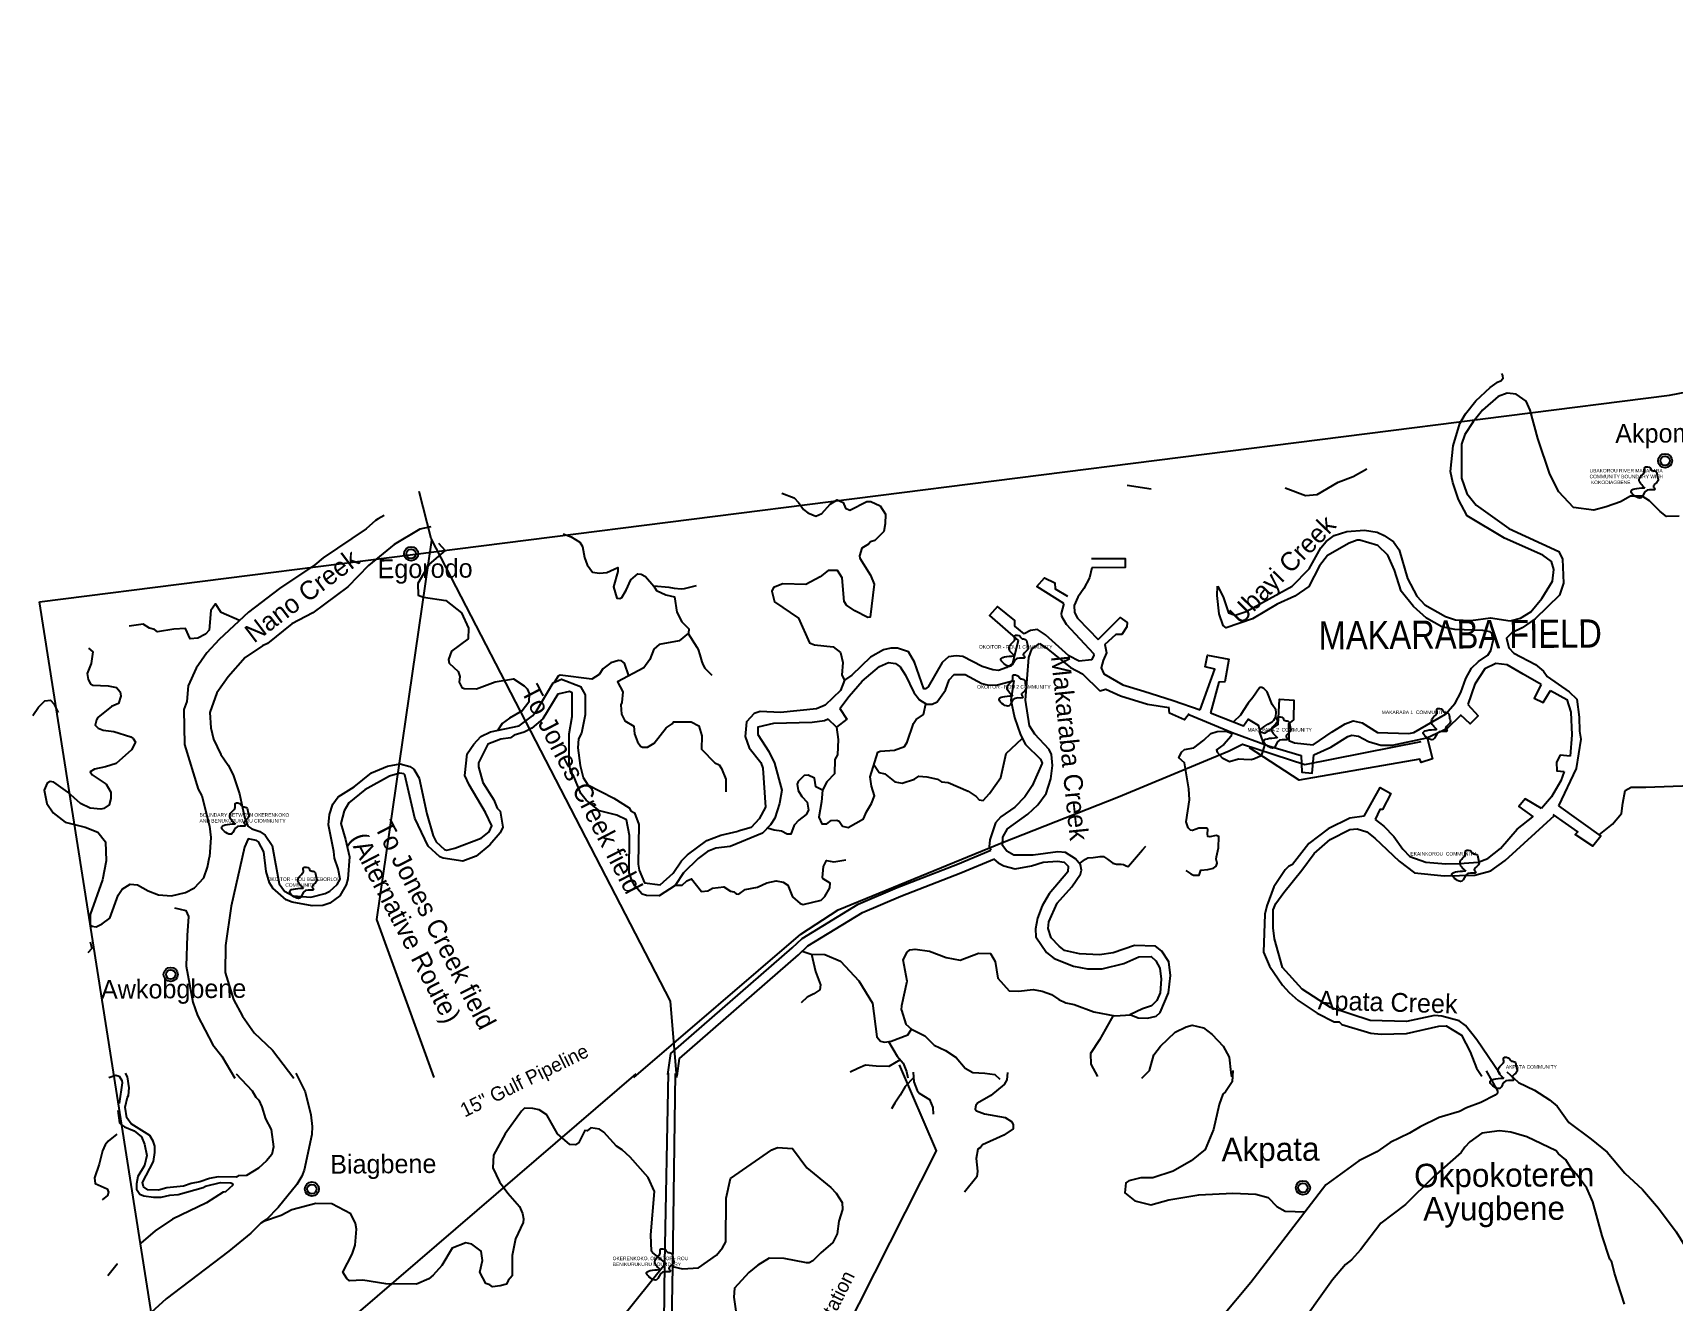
# Model space of a CAD drawing. Header units: metres. Extents: x 321186 to 621985, y 106829 to 204599.
# Drawn here: x 321186 to 338621, y 191119 to 204599 of the extents above; entities that cross this region are included whole.
import ezdxf
from ezdxf.enums import TextEntityAlignment as Align

# ---------------------------------------------------------------- set-up
doc = ezdxf.new("R2010")
doc.units = ezdxf.units.M
doc.header["$MEASUREMENT"] = 0
doc.layers.get('0').update_dxf_attribs({"linetype": 'CONTINUOUS'})
for name, color, linetype in [('11', 7, 'CONTINUOUS'), ('17', 7, 'CONTINUOUS'), ('18', 7, 'CONTINUOUS'), ('62', 7, 'CONTINUOUS'), ('8', 7, 'CONTINUOUS'), ('RIG-LOC', 7, 'CONTINUOUS')]:
    doc.layers.add(name, color=color, linetype=linetype)
doc.styles.get("Standard").update_dxf_attribs({"font": 'txt', "height": 0.2})

# ---------------------------------------------------------------- blocks, each defined once
blk = doc.blocks.new('TOWNMR')
at = {"layer": '11', "color": 7, "linetype": 'Continuous'}
for radius in [75, 50]:
    blk.add_circle((1, 1), radius, dxfattribs=at)
blk = doc.blocks.new('TOWN')
at = {"layer": '11', "color": 7, "linetype": 'Continuous'}
for radius in [75, 50]:
    blk.add_circle((0, 0), radius, dxfattribs=at)

msp = doc.modelspace()

# ---------------------------------------------------------------- linework, layer by layer
for points in [[(338313, 199764), (338249, 199856), (338277, 199903), (338309, 199943), (338309, 199983), (338368, 199975), (338380, 199955), (338424, 199943), (338444, 199883), (338452, 199856), (338424, 199812), (338400, 199780), (338416, 199753), (338333, 199741), (338268, 199659), (338163, 199724), (338305, 199768)], [(331620, 197978), (331556, 198069), (331584, 198117), (331616, 198157), (331616, 198196), (331675, 198188), (331687, 198169), (331731, 198157), (331751, 198097), (331759, 198069), (331731, 198026), (331707, 197994), (331723, 197966), (331640, 197954), (331575, 197873), (331470, 197938), (331612, 197982)], [(331600, 197555), (331537, 197646), (331565, 197694), (331597, 197733), (331597, 197773), (331656, 197765), (331668, 197745), (331712, 197733), (331732, 197674), (331740, 197646), (331712, 197602), (331688, 197571), (331704, 197543), (331620, 197531), (331556, 197450), (331451, 197514), (331593, 197559)], [(336105, 197198), (336042, 197289), (336069, 197337), (336101, 197377), (336101, 197416), (336161, 197408), (336173, 197389), (336217, 197377), (336236, 197317), (336244, 197289), (336217, 197246), (336193, 197214), (336209, 197186), (336125, 197174), (336061, 197093), (335956, 197158), (336097, 197202)], [(334410, 197110), (334347, 197201), (334374, 197248), (334406, 197288), (334406, 197328), (334466, 197320), (334478, 197300), (334521, 197288), (334541, 197229), (334549, 197201), (334521, 197157), (334498, 197125), (334514, 197098), (334430, 197086), (334366, 197005), (334261, 197069), (334402, 197114)], [(323341, 196195), (323278, 196286), (323306, 196333), (323337, 196373), (323337, 196413), (323397, 196405), (323409, 196385), (323453, 196373), (323473, 196314), (323481, 196286), (323453, 196242), (323429, 196211), (323445, 196183), (323361, 196171), (323297, 196090), (323192, 196154), (323333, 196199)], [(336410, 195695), (336346, 195786), (336374, 195834), (336406, 195874), (336406, 195913), (336465, 195905), (336477, 195886), (336521, 195874), (336541, 195814), (336549, 195786), (336521, 195743), (336497, 195711), (336513, 195683), (336430, 195671), (336365, 195590), (336260, 195655), (336402, 195699)], [(324064, 195513), (324001, 195604), (324029, 195651), (324060, 195691), (324060, 195731), (324120, 195723), (324132, 195703), (324176, 195691), (324196, 195632), (324204, 195604), (324176, 195560), (324152, 195529), (324168, 195501), (324084, 195489), (324020, 195408), (323915, 195472), (324056, 195517)], [(336814, 193494), (336751, 193585), (336779, 193632), (336810, 193672), (336810, 193712), (336870, 193704), (336882, 193684), (336926, 193672), (336946, 193613), (336954, 193585), (336926, 193541), (336902, 193510), (336918, 193482), (336834, 193470), (336770, 193389), (336665, 193453), (336806, 193498)], [(327855, 191461), (327792, 191552), (327820, 191600), (327851, 191640), (327851, 191679), (327911, 191671), (327923, 191652), (327967, 191640), (327987, 191580), (327994, 191552), (327967, 191509), (327943, 191477), (327959, 191449), (327875, 191437), (327811, 191356), (327706, 191421), (327847, 191465)]]:
    msp.add_spline(points, degree=3)
at = {"layer": '17', "color": 151, "linetype": 'Continuous'}
for points in [[(323980, 193552), (324078, 193351), (324140, 193108), (324152, 192984), (324150, 192898), (324067, 192521), (324043, 192457), (323992, 192368), (323792, 192125), (323670, 191995), (323608, 191957), (323503, 191850), (323269, 191659), (322602, 191153), (322405, 190974)], [(323980, 193552), (324078, 193351), (324140, 193108), (324152, 192984), (324150, 192898), (324067, 192521), (324043, 192457), (323992, 192368), (323792, 192125), (323670, 191995), (323608, 191957), (323503, 191850), (323269, 191659), (322602, 191153), (322405, 190974)], [(323347, 193545), (323516, 193362), (323556, 193294), (323587, 193264), (323620, 193193), (323659, 193065), (323718, 192951), (323744, 192770), (323724, 192686), (323670, 192618), (323585, 192540), (323455, 192463), (323369, 192459), (323352, 192451)], [(323347, 193545), (323516, 193362), (323556, 193294), (323587, 193264), (323620, 193193), (323659, 193065), (323718, 192951), (323744, 192770), (323724, 192686), (323670, 192618), (323585, 192540), (323455, 192463), (323369, 192459), (323352, 192451)], [(336960, 193458), (336968, 193450), (337138, 193371), (337297, 193267), (337379, 193199), (337503, 193027), (337740, 192851), (337910, 192710), (338097, 192489), (338283, 192316), (338456, 192118), (338642, 191867), (338781, 191643), (338828, 191541), (339072, 190891), (339195, 190628), (339279, 190402)], [(336960, 193458), (336968, 193450), (337138, 193371), (337297, 193267), (337379, 193199), (337503, 193027), (337740, 192851), (337910, 192710), (338097, 192489), (338283, 192316), (338456, 192118), (338642, 191867), (338781, 191643), (338828, 191541), (339072, 190891), (339195, 190628), (339279, 190402)], [(336743, 193339), (336719, 193316), (336568, 193239), (336415, 193182), (336341, 193143), (336123, 193080), (335922, 192981), (335811, 192913), (335605, 192813), (335464, 192715), (335270, 192619), (334921, 192365), (334125, 191326), (333815, 190961)], [(336743, 193339), (336719, 193316), (336568, 193239), (336415, 193182), (336341, 193143), (336123, 193080), (335922, 192981), (335811, 192913), (335605, 192813), (335464, 192715), (335270, 192619), (334921, 192365), (334125, 191326), (333815, 190961)], [(338094, 191097), (337987, 191426), (337959, 191545), (337938, 191577), (337857, 191822), (337758, 192185), (337693, 192330), (337584, 192479), (337522, 192547), (337469, 192631), (337392, 192693), (337368, 192727), (337054, 192875), (336887, 192924), (336765, 192940), (336576, 192915), (336451, 192821), (336397, 192766), (336358, 192709), (336066, 192449), (335766, 192156), (335505, 191958), (335288, 191674), (335193, 191570), (335131, 191517), (334993, 191355), (334216, 190268)], [(338094, 191097), (337987, 191426), (337959, 191545), (337938, 191577), (337857, 191822), (337758, 192185), (337693, 192330), (337584, 192479), (337522, 192547), (337469, 192631), (337392, 192693), (337368, 192727), (337054, 192875), (336887, 192924), (336765, 192940), (336576, 192915), (336451, 192821), (336397, 192766), (336358, 192709), (336066, 192449), (335766, 192156), (335505, 191958), (335288, 191674), (335193, 191570), (335131, 191517), (334993, 191355), (334216, 190268)], [(323307, 192373), (323311, 192361), (323232, 192291), (323208, 192286), (323031, 192174), (322671, 191999), (322487, 191875), (322335, 191744)], [(323307, 192373), (323311, 192361), (323232, 192291), (323208, 192286), (323031, 192174), (322671, 191999), (322487, 191875), (322335, 191744)], [(322082, 191524), (322082, 191524), (321984, 191397)], [(322082, 191524), (321984, 191397)]]:
    msp.add_lwpolyline(points, dxfattribs=at)
at = {"layer": '18', "color": 143, "linetype": 'Continuous'}
for p, q in [((333066, 199752), (332812, 199793)), ((336843, 193565), (336960, 193458)), ((336843, 193565), (336960, 193458))]:
    msp.add_line(p, q, dxfattribs=at)
for points in [[(333772, 198724), (333835, 198599), (333887, 198440), (333959, 198414), (334073, 198453), (334564, 198722), (334744, 198907), (334866, 199129), (334924, 199197), (335009, 199261), (335142, 199302), (335333, 199318), (335465, 199297), (335539, 199262), (335640, 199195), (335699, 199109), (335789, 198803), (335886, 198618), (335973, 198524), (336191, 198402), (336298, 198366), (336462, 198357), (336669, 198385), (336878, 198353), (336987, 198383), (337099, 198451), (337216, 198593), (337328, 198776), (337341, 198899), (337317, 198984), (337226, 199051), (336820, 199232), (336423, 199470), (336329, 199643), (336268, 199822), (336246, 199940), (336275, 200214), (336344, 200451), (336404, 200551), (336515, 200690), (336666, 200833), (336742, 200884)], [(336788, 200981), (336798, 200959), (336800, 200926), (336780, 200901), (336742, 200884)], [(338674, 199465), (338541, 199462), (338472, 199514), (338360, 199627), (338282, 199679), (338158, 199677), (338051, 199617), (337899, 199566), (337768, 199531), (337553, 199559), (337395, 199723), (337299, 199911), (337171, 200292), (337090, 200592), (337047, 200687), (336941, 200763), (336846, 200771), (336752, 200738), (336584, 200593), (336487, 200469), (336398, 200333), (336360, 200230), (336361, 199871), (336419, 199708), (336516, 199584), (336864, 199336), (337397, 199092), (337433, 199009), (337445, 198755), (337401, 198628), (337146, 198374), (337005, 198279), (336895, 198228), (336839, 198169), (336866, 198067), (336919, 198010), (337148, 197892), (337233, 197821), (337273, 197762), (337505, 197600), (337588, 197523), (337612, 197331), (337615, 197181), (337630, 197099), (337581, 196786), (337393, 196391)], [(334490, 199768), (334706, 199687), (334830, 199697), (335052, 199826), (335210, 199888), (335356, 199970)], [(329141, 199710), (329273, 199659), (329321, 199611), (329371, 199538), (329417, 199500), (329504, 199465), (329568, 199495), (329655, 199592), (329729, 199641), (329795, 199610), (329820, 199550), (329866, 199530), (330045, 199621), (330087, 199620), (330186, 199575), (330244, 199486), (330240, 199385), (330224, 199302), (330130, 199207), (330085, 199195), (330063, 199169), (329991, 199127), (329968, 199044), (329972, 199020), (330084, 198838), (330122, 198745), (330081, 198392), (330056, 198389), (329916, 198460), (329830, 198519), (329806, 198560), (329783, 198812), (329734, 198888), (329633, 198888), (329549, 198820), (329398, 198739), (329153, 198748), (329053, 198709), (329035, 198670), (329066, 198556), (329320, 198382), (329437, 198119), (329489, 198098), (329687, 198077), (329766, 198017), (329789, 197913), (329778, 197776), (329807, 197724)], [(324919, 199472), (324856, 199436)], [(324856, 199436), (324827, 199419), (324726, 199333), (324270, 199025), (324181, 198949), (323805, 198699), (323476, 198448), (323164, 198155), (323033, 198013), (322920, 197853), (322837, 197665), (322821, 197499), (322789, 197413), (322798, 197042), (322943, 196568), (322981, 196495), (323062, 196174), (323076, 196054), (323064, 195847)], [(325414, 199354), (325298, 199328), (325026, 199165), (324753, 198943), (324531, 198714), (324160, 198441), (323936, 198323), (323679, 198115), (323626, 198090), (323442, 197965), (323261, 197758), (323142, 197589), (323068, 197381), (323076, 197219), (323107, 197098), (323184, 196935), (323262, 196820), (323313, 196718), (323381, 196516), (323434, 196270), (323469, 196173), (323514, 196144), (323596, 196117), (323653, 196077), (323727, 195970), (323804, 195561), (323859, 195482), (323953, 195433), (324141, 195421), (324291, 195457), (324341, 195484), (324420, 195554), (324451, 195610), (324429, 195720), (324389, 195833), (324385, 195904), (324327, 196187), (324336, 196296), (324373, 196409), (324430, 196485), (324600, 196590), (324785, 196739), (324952, 196812), (325088, 196834), (325191, 196807), (325233, 196780), (325289, 196685), (325371, 196304), (325437, 196071), (325469, 196009), (325560, 195925), (325584, 195920), (325669, 195939), (325948, 196045), (326032, 196114), (326063, 196177), (325994, 196318), (325820, 196611), (325775, 196713), (325800, 196941), (325870, 197046), (325945, 197125), (326047, 197175), (326351, 197240), (326495, 197346), (326533, 197390), (326714, 197696), (326803, 197734), (327004, 197657), (327053, 197568), (327054, 197355), (327016, 197163), (326984, 197101), (326974, 197004), (327000, 196817), (327031, 196689), (327082, 196611), (327357, 196471), (327522, 196369), (327540, 196337), (327576, 196314), (327622, 196190), (327615, 195769), (327627, 195708), (327683, 195571), (327851, 195550), (327988, 195676), (328075, 195804), (328139, 195869), (328345, 196020), (328493, 196078), (328680, 196119)], [(326821, 199280), (326906, 199248), (326995, 199191), (327026, 199143), (327046, 199027), (327076, 198948), (327130, 198870), (327207, 198859), (327283, 198868), (327400, 198921), (327402, 198879), (327355, 198714), (327388, 198595), (327420, 198590), (327442, 198603), (327490, 198681), (327537, 198790), (327611, 198852), (327649, 198850), (327693, 198824), (327784, 198723), (327810, 198678), (327909, 198631), (328003, 198608), (328028, 198446), (328081, 198342), (328154, 198270), (328152, 198224), (328051, 198143), (327840, 198104), (327784, 198054), (327741, 197945), (327677, 197855), (327395, 197707), (327452, 197599), (327444, 197488), (327433, 197464), (327440, 197362), (327475, 197292), (327570, 197235), (327578, 197154), (327610, 197071), (327641, 197025), (327663, 197014), (327716, 197013), (327787, 197054), (327915, 197218), (327979, 197261), (327992, 197280), (328178, 197283), (328259, 197239), (328291, 197132), (328288, 196990), (328432, 196845), (328477, 196824), (328502, 196787), (328546, 196673), (328549, 196538)], [(325495, 199179), (325565, 199102), (325398, 198955), (325275, 198750), (325278, 198628), (325335, 198604), (325574, 198570), (325738, 198439), (325813, 198276), (325810, 198163), (325633, 198031), (325600, 197943), (325607, 197905), (325706, 197816), (325721, 197762), (325716, 197703), (325743, 197646), (325768, 197634), (325900, 197631), (326098, 197706), (326291, 197738), (326406, 197665), (326437, 197633), (326458, 197583), (326455, 197490), (326384, 197399), (326248, 197322), (326173, 197264), (326126, 197192)], [(334529, 197083), (334589, 197058), (334785, 197038), (334987, 197177), (335127, 197259), (335212, 197291), (335306, 197271), (335468, 197167), (335801, 197157), (335857, 197168), (336193, 197362), (336296, 197480), (336356, 197592), (336409, 197743), (336468, 197850), (336542, 197921), (336643, 197991), (336675, 198039), (336699, 198147), (336683, 198223), (336665, 198237), (336588, 198252), (336290, 198263), (336153, 198290), (335990, 198382), (335852, 198505), (335721, 198671), (335649, 198894), (335580, 199053), (335472, 199156), (335281, 199210), (335253, 199210), (335169, 199179), (334939, 199049), (334855, 198937), (334739, 198720), (334590, 198618), (334404, 198530), (334141, 198376), (333863, 198280), (333829, 198304), (333787, 198427), (333768, 198622), (333771, 198724)], [(332432, 199017), (332788, 199017), (332789, 198920), (332434, 198918)], [(332138, 198539), (331851, 198718), (331934, 198812), (332041, 198757), (332047, 198693), (332177, 198615)], [(332434, 198918), (332412, 198811), (332351, 198699), (332287, 198605), (332249, 198517), (332250, 198443), (332283, 198382), (332398, 198264), (332504, 198157)], [(327782, 198725), (327943, 198712), (327999, 198703), (328073, 198694), (328109, 198698), (328235, 198731)], [(323381, 198359), (323187, 198442), (323126, 198536), (323076, 198463), (323058, 198254), (323020, 198211), (322939, 198172), (322859, 198163), (322807, 198273), (322683, 198266), (322511, 198237), (322477, 198264), (322426, 198276), (322358, 198320), (322208, 198299)], [(331718, 198218), (331617, 198296), (331618, 198357), (331434, 198507), (331347, 198411), (331653, 198146)], [(332136, 198540), (332109, 198432), (332113, 198404), (332162, 198319), (332453, 198007), (332458, 197985), (332431, 197941), (332301, 197926), (332191, 197981), (331944, 198206), (331858, 198262), (331785, 198253), (331718, 198218)], [(332504, 198157), (332735, 198388), (332809, 198335), (332808, 198290), (332753, 198210), (332690, 198208), (332570, 198101)], [(321777, 198065), (321823, 198025), (321805, 197903), (321765, 197795), (321775, 197733), (321800, 197687), (321825, 197671), (321988, 197663), (322076, 197645), (322113, 197601), (322121, 197556), (322097, 197476), (322023, 197443), (321878, 197326), (321861, 197302), (321848, 197248), (321881, 197214), (321934, 197192), (322047, 197179), (322227, 197121), (322253, 197104), (322277, 197066), (322233, 196984), (322073, 196840), (321959, 196803), (321842, 196780), (321794, 196749), (321818, 196719), (321965, 196619), (322015, 196536), (322016, 196469), (321996, 196400), (321941, 196361), (321910, 196353), (321797, 196366), (321693, 196413), (321558, 196535), (321410, 196641), (321369, 196647), (321339, 196631), (321306, 196557), (321334, 196415), (321404, 196316), (321530, 196217), (321742, 196164), (321878, 196111), (321958, 196006), (321967, 195804), (321927, 195605), (321795, 195235), (321794, 195126), (321813, 195112), (321858, 195106), (321924, 195137), (322005, 195196), (322092, 195440), (322137, 195503), (322222, 195557), (322298, 195549), (322411, 195486), (322521, 195444), (322659, 195435), (322808, 195469)], [(328149, 198221), (328240, 198075), (328253, 198049), (328272, 197994), (328293, 197918), (328307, 197882), (328326, 197850), (328339, 197836), (328398, 197776)], [(331653, 198146), (331594, 197901), (331534, 197858), (331444, 197828), (331385, 197833), (331270, 197870), (331064, 197976), (330993, 197981), (330913, 197971), (330845, 197913), (330698, 197652), (330670, 197632), (330650, 197632), (330552, 197917), (330489, 198026), (330370, 198064), (330299, 198064), (330221, 198048), (330083, 197969), (329885, 197778), (329807, 197724), (329764, 197616), (329604, 197457), (329512, 197419), (329127, 197381), (328911, 197392), (328848, 197369), (328766, 197283), (328753, 197125), (328794, 197006), (328919, 196849), (328940, 196789), (328969, 196376), (328902, 196250), (328815, 196160), (328680, 196119)], [(330414, 194219), (330417, 194268), (330472, 194526), (330432, 194755), (330475, 194837), (330503, 194862), (330559, 194869), (330712, 194848), (330887, 194779), (331038, 194752), (331233, 194826), (331358, 194821), (331409, 194738), (331435, 194559), (331558, 194426), (331656, 194422), (331812, 194440), (331906, 194421), (332006, 194385), (332083, 194332), (332159, 194299), (332246, 194279), (332457, 194201), (332680, 194161), (332849, 194170), (332929, 194137), (333027, 194133), (333120, 194155), (333162, 194194), (333249, 194404), (333270, 194587), (333253, 194732), (333180, 194846), (333113, 194899), (332888, 194905), (332660, 194830), (332515, 194808), (332305, 194818), (332146, 194855), (332087, 194899), (332003, 194988), (331972, 195088), (331978, 195157), (332068, 195357), (332223, 195528), (332314, 195664), (332325, 195708), (332315, 195763), (332262, 195828), (332154, 195893), (332075, 195902), (331812, 195866), (331607, 195865), (331532, 195908), (331486, 195970), (331490, 196057), (331538, 196146), (331755, 196302), (331861, 196401), (331949, 196519), (331998, 196675), (332019, 196819), (332007, 196936), (331983, 196988), (331828, 197149), (331773, 197241), (331729, 197512), (331765, 197964), (331798, 198055), (331880, 198113)], [(331880, 198113), (331951, 198067), (332208, 197858), (332337, 197791), (332520, 197611), (332584, 197627), (332739, 197557), (333026, 197471), (333254, 197434)], [(332573, 198104), (332592, 198013), (332555, 197934), (332535, 197855), (332561, 197790), (332763, 197676), (332987, 197606), (333299, 197510), (333585, 197410)], [(327516, 197771), (327471, 197906), (327440, 197931), (327406, 197933), (327326, 197909), (327240, 197846), (327203, 197785), (327124, 197736), (326787, 197777), (326765, 197765), (326725, 197701)], [(329759, 197423), (329856, 197555), (329997, 197713), (330179, 197870), (330275, 197913), (330348, 197902), (330401, 197865), (330455, 197777), (330543, 197595), (330604, 197517), (330678, 197471), (330738, 197468), (330793, 197494), (330882, 197618), (330918, 197729), (330972, 197785), (331091, 197783), (331265, 197688), (331339, 197671), (331433, 197673), (331607, 197722)], [(333585, 197410), (333743, 197840), (333638, 197866), (333665, 197990), (333889, 197947), (333848, 197705), (333783, 197703), (333695, 197379)], [(337208, 197678), (337017, 197787), (336848, 197887), (336727, 197900), (336609, 197843), (336504, 197683), (336430, 197467)], [(331607, 197722), (331576, 197513), (331614, 197327), (331678, 197144), (331729, 197041), (331890, 196884), (331908, 196842), (331803, 196603), (331725, 196485), (331616, 196376), (331467, 196273), (331412, 196210), (331350, 196027), (331343, 195956), (331362, 195919)], [(328441, 195941), (328353, 195903), (328254, 195830), (328099, 195677), (328008, 195544), (327841, 195433), (327706, 195437), (327658, 195450), (327580, 195541), (327549, 195597), (327521, 195682), (327523, 196076), (327492, 196241), (327388, 196292), (327206, 196338), (327063, 196450), (327007, 196520), (326926, 196719), (326902, 196738), (326882, 196846), (326885, 197154), (326914, 197337), (326916, 197588), (326886, 197605), (326764, 197577), (326602, 197313), (326487, 197214), (326405, 197172), (326300, 197139), (326260, 197111), (326156, 197098), (326021, 197044), (325919, 196846), (325919, 196805), (325968, 196639), (326082, 196455), (326119, 196365), (326150, 196334), (326177, 196162), (326151, 196103), (326042, 195975), (325894, 195854), (325753, 195803), (325546, 195833), (325509, 195848), (325386, 195962), (325244, 196258), (325139, 196719), (325127, 196731), (325084, 196736), (324976, 196706), (324712, 196561), (324542, 196420), (324494, 196335), (324457, 196202), (324509, 196032), (324550, 195848), (324531, 195614), (324515, 195552), (324446, 195435), (324340, 195356), (324267, 195333), (324152, 195328), (323941, 195367), (323877, 195390), (323734, 195514), (323702, 195571), (323665, 195692), (323640, 195902), (323584, 196008), (323562, 196023), (323475, 196038), (323433, 195950), (323294, 195324), (323232, 194908), (323229, 194621), (323318, 194334), (323415, 194155), (323536, 193978), (323732, 193795), (323957, 193498)], [(334238, 196922), (334270, 197020), (334270, 197036), (334255, 197069), (334217, 197178), (334225, 197200), (334273, 197236), (334305, 197257), (334350, 197282), (334370, 197300), (334389, 197334), (334394, 197386), (334388, 197409), (334352, 197467), (334297, 197602), (334262, 197637), (334241, 197647), (334223, 197648), (334216, 197643), (334147, 197541), (334096, 197480), (334043, 197399), (334015, 197353), (333939, 197283)], [(337208, 197678), (337135, 197534), (337229, 197487), (337307, 197614)], [(337307, 197614), (337479, 197518), (337524, 197386), (337533, 197143), (337516, 196917)], [(321186, 197350), (321247, 197436), (321315, 197504), (321373, 197511), (321410, 197473), (321455, 197380)], [(329722, 197224), (329742, 197093), (329735, 196930), (329704, 196881), (329703, 196731), (329619, 196644), (329573, 196556), (329565, 196432), (329535, 196268), (329568, 196197), (329619, 196198), (329667, 196235), (329725, 196236), (329750, 196226), (329787, 196175), (329846, 196160), (330008, 196253), (330043, 196327), (330093, 196416), (330128, 196496), (330096, 196597), (330081, 196698), (330161, 196958), (330187, 196971), (330339, 196980), (330444, 197020), (330472, 197067), (330541, 197264), (330570, 197307), (330648, 197361), (330673, 197474)], [(329759, 197423), (329832, 197309), (329722, 197224), (329636, 197309)], [(333469, 197365), (333420, 197304), (333259, 197373), (333254, 197440)], [(333467, 197361), (333927, 197170), (334311, 197027), (334659, 196925)], [(333695, 197379), (334046, 197241), (334094, 197309), (334202, 197245), (334224, 197176), (334277, 197162), (334414, 197255), (334428, 197521), (334582, 197513), (334577, 197304), (334525, 197262), (334529, 197083)], [(336430, 197467), (336540, 197345), (336453, 197260), (336351, 197355)], [(329636, 197309), (329595, 197293), (329465, 197275), (329053, 197265), (328887, 197225), (328889, 197148), (329005, 196968), (329066, 196842), (329143, 196556), (329116, 196414), (329069, 196258), (329023, 196189), (328938, 196101), (328593, 195958), (328441, 195941)], [(334795, 196931), (334973, 197011), (335155, 197125), (335197, 197139), (335266, 197128), (335373, 197074), (335504, 197033), (335630, 197035), (335992, 197112), (336212, 197213), (336355, 197351)], [(330121, 196829), (330176, 196744), (330236, 196730), (330341, 196646), (330419, 196632), (330551, 196674), (330598, 196704), (330682, 196699), (330796, 196673), (330837, 196643), (330909, 196636), (331123, 196544), (331207, 196488), (331237, 196454), (331281, 196448), (331348, 196520), (331468, 196689), (331524, 196944), (331695, 197104)], [(333433, 195703), (333486, 195667), (333514, 195655), (333575, 195654), (333592, 195705), (333669, 195715), (333729, 195729), (333755, 195748), (333765, 195780), (333757, 195825), (333758, 195847), (333781, 195944), (333783, 196063), (333755, 196076), (333689, 196060), (333667, 196063), (333664, 196092), (333668, 196140), (333657, 196152), (333571, 196152), (333542, 196142), (333503, 196128), (333484, 196132), (333458, 196155), (333436, 196221), (333472, 196454), (333467, 196569), (333420, 196848), (333359, 196901), (333388, 196961), (333418, 196988), (333517, 197005), (333626, 197087), (333700, 197158), (333766, 197178), (333863, 197182), (333908, 197165), (333917, 197155), (333914, 197129), (333839, 197041), (333760, 196985), (333767, 196958), (333821, 196899), (333897, 196861), (333993, 196888), (334051, 196886), (334128, 196882), (334163, 196891), (334234, 196924)], [(335996, 197112), (336054, 196890), (335935, 196849), (335934, 196853)], [(335935, 196849), (335919, 196887), (334636, 196664), (334111, 197004)], [(334659, 196925), (334664, 196746), (334774, 196738), (334795, 196931)], [(337516, 196917), (337411, 196927), (337372, 196852), (337376, 196760), (337454, 196756)], [(337823, 196083), (337964, 196194), (338063, 196309), (338075, 196419), (338100, 196552), (338165, 196588), (338321, 196589), (339389, 196628), (339433, 196491), (339464, 196448), (339511, 196472), (339515, 196582), (339505, 196716), (339565, 196814), (339625, 196842), (339708, 196796), (339773, 196733), (339770, 196600), (339671, 196422), (339659, 196280), (339747, 196163), (339855, 196085), (340442, 196142)], [(329573, 196556), (329503, 196593), (329489, 196684), (329422, 196717), (329381, 196711), (329315, 196649), (329304, 196620), (329316, 196552), (329355, 196489), (329411, 196427), (329424, 196342), (329400, 196298), (329323, 196239), (329275, 196183), (329238, 196088), (329198, 196090), (329140, 196121), (329061, 196130), (328989, 196154)], [(337454, 196756), (337417, 196654), (337316, 196485), (337212, 196363)], [(335328, 196279), (335498, 196586), (335610, 196522), (335522, 196349), (335496, 196352), (335444, 196246)], [(337212, 196363), (337037, 196463), (336972, 196381), (337123, 196272)], [(337393, 196391), (337843, 196069), (337757, 195962), (337570, 196084), (337598, 196114), (337336, 196296)], [(335328, 196279), (335174, 196257), (334945, 196144), (334741, 195990), (334566, 195767), (334524, 195744), (334488, 195709), (334370, 195528), (334295, 195329), (334274, 195240), (334259, 194835), (334322, 194686), (334462, 194485), (334531, 194407), (334626, 194324), (334830, 194187), (335010, 194097), (335062, 194097), (335090, 194068), (335399, 193976), (335509, 193964), (335778, 193972), (336122, 194050), (336198, 194053), (336362, 193953), (336453, 193778), (336521, 193602), (336576, 193518)], [(336774, 193540), (336526, 193906), (336406, 194058), (336337, 194108), (336153, 194156), (336076, 194163), (335779, 194100), (335393, 194111), (334972, 194249), (334668, 194441), (334460, 194672), (334374, 194977), (334362, 195094), (334362, 195286), (334390, 195352), (334473, 195469), (334667, 195705), (334796, 195882), (334968, 196032), (335174, 196138), (335255, 196146), (335355, 196114), (335441, 196048), (335700, 195803), (335863, 195678), (336177, 195647), (336502, 195654), (336675, 195700), (336827, 195809), (337348, 196287)], [(335444, 196246), (335537, 196172), (335644, 196063), (335738, 195928), (335813, 195852), (335982, 195792), (336195, 195775), (336342, 195776), (336538, 195793), (336642, 195831), (336775, 195936), (336952, 196143), (337121, 196273)], [(322808, 195469), (322905, 195518), (323002, 195626), (323043, 195737), (323064, 195847)], [(327931, 193538), (327964, 193759), (329252, 194882), (329359, 194982), (329952, 195346), (330368, 195521), (331007, 195771), (331362, 195919)], [(328010, 195548), (328083, 195547), (328134, 195593), (328182, 195613), (328290, 195479), (328357, 195488), (328406, 195516), (328525, 195531), (328597, 195482), (328633, 195475), (328656, 195454), (328687, 195452), (328752, 195500), (328883, 195527), (328982, 195572), (329082, 195592), (329157, 195578), (329207, 195546), (329255, 195422), (329338, 195351), (329369, 195342), (329561, 195389), (329598, 195427), (329651, 195520), (329654, 195570), (329582, 195613), (329574, 195630), (329584, 195744), (329616, 195808), (329694, 195795), (329822, 195817)], [(328030, 193523), (328057, 193708), (329319, 194808), (329420, 194902), (329998, 195257), (330406, 195429), (331045, 195679), (331400, 195827)], [(331395, 195825), (331439, 195785), (331500, 195754), (331620, 195719), (331796, 195753), (331918, 195790), (332072, 195803), (332141, 195792), (332182, 195748), (332179, 195687), (331981, 195456), (331909, 195328), (331857, 195196), (331836, 195082), (331842, 194998), (331953, 194833), (332034, 194770), (332240, 194686), (332388, 194657), (332544, 194657), (332776, 194716), (332933, 194787), (333064, 194791), (333116, 194742), (333159, 194664), (333171, 194549), (333160, 194404), (333124, 194322), (333068, 194264), (332973, 194233), (332840, 194169)], [(332305, 195776), (332367, 195825), (332393, 195836), (332451, 195840), (332524, 195853), (332560, 195850), (332601, 195825), (332659, 195782), (332696, 195771), (332748, 195769), (332773, 195766), (332792, 195757), (332816, 195745), (332826, 195749), (332887, 195822), (332974, 195924), (333007, 195962)], [(322690, 195308), (322812, 195277), (322841, 195215), (322825, 195014)], [(321797, 194947), (321812, 194873), (321770, 194827)], [(322825, 195014), (322815, 194686), (322887, 194304), (322936, 194163), (323100, 193853), (323195, 193731), (323333, 193498)], [(329459, 194814), (329501, 194629), (329552, 194488), (329547, 194437), (329483, 194393), (329413, 194356), (329348, 194298)], [(329360, 194847), (329454, 194815), (329599, 194810), (329765, 194739), (329960, 194530), (330106, 194293), (330151, 193935), (330191, 193892), (330232, 193881), (330305, 193889), (330481, 193956), (330521, 194017)], [(330414, 194219), (330458, 194072), (330521, 194017), (330662, 193948), (330759, 193849), (330880, 193793), (330994, 193717), (331090, 193605), (331170, 193557), (331299, 193552), (331404, 193535), (331458, 193487)], [(332661, 194164), (332582, 194019), (332518, 193906), (332421, 193759), (332423, 193645), (332495, 193515)], [(332965, 193497), (333046, 193579), (333092, 193744), (333163, 193836), (333320, 193986), (333436, 194042), (333502, 194059), (333623, 194031), (333713, 193962), (333830, 193836), (333894, 193721), (333911, 193558), (333919, 193513)], [(330275, 193886), (330367, 193730), (330430, 193656), (330468, 193570), (330479, 193500)], [(321994, 193504), (322068, 193531), (322105, 193519), (322133, 193473), (322137, 193448), (322102, 193229)], [(321994, 193504), (322068, 193531), (322105, 193519), (322133, 193473), (322137, 193448), (322102, 193229)], [(323352, 192451), (323345, 192447), (323155, 192448), (323063, 192433), (322959, 192396), (322869, 192380), (322788, 192352), (322610, 192334), (322521, 192309), (322407, 192312), (322362, 192344), (322352, 192388), (322467, 192611), (322482, 192708), (322482, 192776), (322463, 192830), (322428, 192887), (322232, 193011), (322186, 193075), (322167, 193189), (322191, 193295), (322203, 193314), (322210, 193394), (322192, 193510), (322169, 193549)], [(323352, 192451), (323345, 192447), (323155, 192448), (323063, 192433), (322959, 192396), (322869, 192380), (322788, 192352), (322610, 192334), (322521, 192309), (322407, 192312), (322362, 192344), (322352, 192388), (322467, 192611), (322482, 192708), (322482, 192776), (322463, 192830), (322428, 192887), (322232, 193011), (322186, 193075), (322167, 193189), (322191, 193295), (322203, 193314), (322210, 193394), (322192, 193510), (322169, 193549)], [(327844, 188030), (327881, 189937), (327900, 191540), (327939, 193550)], [(327844, 188030), (327881, 189937), (327900, 191540), (327939, 193550)], [(328011, 193546), (327980, 191499), (327922, 188101)], [(328011, 193546), (327980, 191499), (327922, 188101)], [(330398, 193693), (330278, 193621), (330146, 193625), (330030, 193634), (329948, 193600), (329867, 193563)], [(330536, 193562), (330544, 193460), (330580, 193365), (330602, 193339), (330710, 193270), (330747, 193186), (330751, 193116)], [(330536, 193562), (330544, 193460), (330580, 193365), (330602, 193339), (330710, 193270), (330747, 193186), (330751, 193116)], [(331539, 193557), (331534, 193480), (331505, 193429), (331361, 193313), (331221, 193233), (331202, 193206), (331197, 193167), (331210, 193151), (331296, 193117), (331513, 193079), (331582, 193036), (331601, 193004), (331601, 192961), (331501, 192892), (331275, 192789), (331253, 192761), (331224, 192744), (331206, 192643), (331221, 192509), (331213, 192450), (331084, 192288)], [(331539, 193557), (331534, 193480), (331505, 193429), (331361, 193313), (331221, 193233), (331202, 193206), (331197, 193167), (331210, 193151), (331296, 193117), (331513, 193079), (331582, 193036), (331601, 193004), (331601, 192961), (331501, 192892), (331275, 192789), (331253, 192761), (331224, 192744), (331206, 192643), (331221, 192509), (331213, 192450), (331084, 192288)], [(333933, 193579), (333924, 193459), (333854, 193351), (333826, 193327), (333787, 193218), (333729, 192951), (333640, 192739), (333492, 192621), (333298, 192511), (333083, 192440), (332956, 192438), (332828, 192409), (332797, 192385), (332787, 192279), (332891, 192195), (333062, 192153), (333253, 192204), (333571, 192259), (333932, 192278), (334177, 192266), (334308, 192231), (334399, 192135), (334489, 192084), (334701, 192078)], [(333933, 193579), (333924, 193459), (333854, 193351), (333826, 193327), (333787, 193218), (333729, 192951), (333640, 192739), (333492, 192621), (333298, 192511), (333083, 192440), (332956, 192438), (332828, 192409), (332797, 192385), (332787, 192279), (332891, 192195), (333062, 192153), (333253, 192204), (333571, 192259), (333932, 192278), (334177, 192266), (334308, 192231), (334399, 192135), (334489, 192084), (334701, 192078)], [(336625, 193574), (336744, 193363), (336743, 193339)], [(336625, 193574), (336744, 193363), (336743, 193339)], [(330541, 193502), (330454, 193408), (330399, 193318), (330344, 193233), (330306, 193173)], [(330541, 193502), (330454, 193408), (330399, 193318), (330344, 193233), (330306, 193173)], [(327900, 191540), (327767, 191646), (327757, 191662), (327752, 191835), (327789, 192293), (327721, 192442), (327532, 192659), (327447, 192735), (327386, 192775), (327252, 192925), (327207, 192956), (327115, 192969), (327075, 192939), (327050, 192942), (326987, 192815), (326951, 192789), (326892, 192794), (326759, 192907), (326646, 193109), (326565, 193160), (326497, 193175), (326410, 193178), (326376, 193147), (326204, 192906), (326080, 192679), (326074, 192545), (326145, 192396), (326233, 192277), (326355, 192135), (326389, 192062), (326398, 192002), (326393, 191966), (326315, 191790), (326277, 191616), (326277, 191398), (326235, 191350), (326216, 191309), (326151, 191291), (326070, 191283), (326042, 191304), (325997, 191318), (325936, 191439), (325962, 191562), (325949, 191660), (325848, 191736), (325785, 191750), (325640, 191692), (325532, 191508), (325440, 191405), (325393, 191367), (325263, 191309), (324937, 191314), (324692, 191352), (324551, 191345), (324520, 191369), (324480, 191439), (324577, 191629), (324611, 191725), (324623, 191893), (324614, 191955), (324564, 192058), (324362, 192162), (324192, 192168), (323937, 192099), (323824, 192039), (323638, 191976)], [(327900, 191540), (327767, 191646), (327757, 191662), (327752, 191835), (327789, 192293), (327721, 192442), (327532, 192659), (327447, 192735), (327386, 192775), (327252, 192925), (327207, 192956), (327115, 192969), (327075, 192939), (327050, 192942), (326987, 192815), (326951, 192789), (326892, 192794), (326759, 192907), (326646, 193109), (326565, 193160), (326497, 193175), (326410, 193178), (326376, 193147), (326204, 192906), (326080, 192679), (326074, 192545), (326145, 192396), (326233, 192277), (326355, 192135), (326389, 192062), (326398, 192002), (326393, 191966), (326315, 191790), (326277, 191616), (326277, 191398), (326235, 191350), (326216, 191309), (326151, 191291), (326070, 191283), (326042, 191304), (325997, 191318), (325936, 191439), (325962, 191562), (325949, 191660), (325848, 191736), (325785, 191750), (325640, 191692), (325532, 191508), (325440, 191405), (325393, 191367), (325263, 191309), (324937, 191314), (324692, 191352), (324551, 191345), (324520, 191369), (324480, 191439), (324577, 191629), (324611, 191725), (324623, 191893), (324614, 191955), (324564, 192058), (324362, 192162), (324192, 192168), (323937, 192099), (323824, 192039), (323638, 191976)], [(322090, 193155), (322108, 193023), (322128, 193001)], [(322090, 193155), (322108, 193023), (322128, 193001)], [(322128, 193001), (322160, 192979), (322264, 192937), (322342, 192873), (322373, 192798), (322396, 192676), (322373, 192570), (322303, 192455), (322287, 192375), (322289, 192319), (322322, 192266), (322365, 192249), (322467, 192233), (322550, 192233), (322640, 192254), (322729, 192262), (322994, 192335), (323020, 192350), (323181, 192389), (323289, 192386), (323306, 192378), (323307, 192373)], [(322128, 193001), (322160, 192979), (322264, 192937), (322342, 192873), (322373, 192798), (322396, 192676), (322373, 192570), (322303, 192455), (322287, 192375), (322289, 192319), (322322, 192266), (322365, 192249), (322467, 192233), (322550, 192233), (322640, 192254), (322729, 192262), (322994, 192335), (323020, 192350), (323181, 192389), (323289, 192386), (323306, 192378), (323307, 192373)], [(322078, 192902), (321985, 192829), (321953, 192790), (321926, 192726), (321891, 192584), (321840, 192439), (321848, 192378), (321975, 192323), (321990, 192287), (321979, 192250), (321924, 192205)], [(322078, 192902), (321985, 192829), (321953, 192790), (321926, 192726), (321891, 192584), (321840, 192439), (321848, 192378), (321975, 192323), (321990, 192287), (321979, 192250), (321924, 192205)], [(327980, 191499), (328088, 191474), (328258, 191482), (328448, 191619), (328512, 191695), (328547, 191760), (328550, 192223), (328597, 192432), (329036, 192738), (329098, 192760), (329257, 192752), (329409, 192545), (329664, 192338), (329720, 192278), (329782, 192176), (329785, 192104), (329748, 191980), (329731, 191845), (329685, 191752), (329555, 191642), (329472, 191556), (329434, 191536), (329405, 191535), (329166, 191583), (329006, 191587), (328887, 191513), (328790, 191434), (328638, 191268), (328634, 191173), (328674, 190872)], [(327980, 191499), (328088, 191474), (328258, 191482), (328448, 191619), (328512, 191695), (328547, 191760), (328550, 192223), (328597, 192432), (329036, 192738), (329098, 192760), (329257, 192752), (329409, 192545), (329664, 192338), (329720, 192278), (329782, 192176), (329785, 192104), (329748, 191980), (329731, 191845), (329685, 191752), (329555, 191642), (329472, 191556), (329434, 191536), (329405, 191535), (329166, 191583), (329006, 191587), (328887, 191513), (328790, 191434), (328638, 191268), (328634, 191173), (328674, 190872)]]:
    msp.add_lwpolyline(points, dxfattribs=at)
at = {"layer": '8', "color": 1, "linetype": 'Continuous'}
for points in [[(328027, 193505), (327961, 194316), (325416, 199230), (325290, 199728)], [(325448, 193505), (324840, 195181), (325425, 199212)], [(327569, 193503), (329343, 195028), (329739, 195285), (331485, 196000), (332719, 196487), (333895, 196975), (334035, 197044), (334697, 196828), (335935, 197074)], [(327593, 193542), (324414, 190814), (323711, 190190), (323159, 188553), (322928, 187813)], [(327593, 193542), (324414, 190814), (323711, 190190), (323159, 188553), (322928, 187813)], [(328766, 187557), (328696, 188232), (328655, 188511), (330786, 192726), (330391, 193640)], [(328766, 187557), (328696, 188232), (328655, 188511), (330786, 192726), (330391, 193640)]]:
    msp.add_lwpolyline(points, dxfattribs=at)
at = {"layer": 'RIG-LOC', "color": 2}
for p, q in [((338571, 200751), (358296, 204599)), ((321256, 198556), (338571, 200751)), ((324906, 175399), (321256, 198556))]:
    msp.add_line(p, q, dxfattribs=at)
at = {"layer": 'RIG-LOC', "color": 3}
msp.add_line((327914, 191535), (326072, 189257), dxfattribs=at)

# ---------------------------------------------------------------- block references
at = {"layer": '11', "color": 7, "linetype": 'Continuous'}
for name, p in [('TOWN', (338524, 200054)), ('TOWN', (325205, 199066)), ('TOWN', (322651, 194599)), ('TOWNMR', (324150, 192319)), ('TOWNMR', (324150, 192319)), ('TOWNMR', (334677, 192332)), ('TOWNMR', (334677, 192332))]:
    msp.add_blockref(name, p, dxfattribs=at)

# ---------------------------------------------------------------- texts
at = {"char_height": 37.32, "width": 5525.49, "attachment_point": 1, "rotation": 359.9925}
for s, insert in [('\\pt1157;{\\fArial|b0|i0|c0|p34;UBAKOROU RIVER MAKARABA\\PCOMMUNITY BOUNDARY WITH\\P KOKODIAGBENE}', (337722, 199968)), ('\\pt1157;{\\fArial|b0|i0|c0|p34;OKOITOR - ROU 1 COMMUNITY}', (331236, 198096)), ('\\pt1157;{\\fArial|b0|i0|c0|p34;OKOITOR - ROU 2 COMMUNITY}', (331216, 197672)), ('\\pt1157;{\\fArial|b0|i0|c0|p34;MAKARABA 1  COMMUNITY}', (335515, 197402)), ('\\pt1157;{\\fArial|b0|i0|c0|p34;MAKARABA 2  COMMUNITY}', (334089, 197216)), ('\\pt1157;{\\fArial|b0|i0|c0|p34;BOUNDARY BETWEEN OKERENKOKO\\PAND BENUKURUKURU CIOMMUNITY}', (322957, 196312)), ('\\pt1157;{\\fArial|b0|i0|c0|p34;EKAINKOROU  COMMUNITY}', (335819, 195899)), ('\\pt1157;{\\fArial|b0|i0|c0|p34;OKOITOR - ROU BEBEBORLOU\\P             COMMUNITY}', (323680, 195630)), ('\\pt1157;{\\fArial|b0|i0|c0|p34;AKPATA COMMUNITY}', (336833, 193636)), ('{\\fArial|b0|i0|c0|p34;OKERENKOKO, OKOITOR - ROU\\PBENIKURUKURU BOUNDARY}', (327345, 191602))]:
    msp.add_mtext(s, dxfattribs=dict(at, insert=insert))
at = {"layer": '11', "color": 7, "linetype": 'Continuous'}
for s, height, rotation, p in [('Akpoma Camp', 199.68, 0.4082, (338878, 200325)), ('Egorodo', 199.7, 0.4082, (325353, 198885)), ('Awkobgbene', 199.7, 0.4082, (322682, 194421)), ('Akpata', 250, 0.3986, (334333, 192712)), ('Biagbene', 199.7, 0.3986, (324909, 192562)), ('Okpokoteren', 250, 0.3873, (336816, 192438)), ('Ayugbene', 250, 0.3874, (336708, 192083))]:
    msp.add_text(s, height=height, rotation=rotation, dxfattribs=at).set_placement(p, align=Align.MIDDLE)
at = {"layer": '18', "color": 143, "linetype": 'Continuous'}
for s, height, rotation, p in [('Ubayi Creek', 199.75, 45.8385, (334530, 198830)), ('Makaraba Creek', 199.76, 275.8768, (332102, 196994)), ('Apata Creek', 199.75, 358.3041, (335575, 194206))]:
    msp.add_text(s, height=height, rotation=rotation, dxfattribs=at).set_placement(p, align=Align.CENTER)
msp.add_text('Nano Creek', height=199.7, rotation=37.1103, dxfattribs=at).set_placement((324041, 198624), align=Align.MIDDLE)
at = {"layer": '62', "color": 7, "linetype": 'Continuous', "width": 0.866667}
msp.add_text('MAKARABA FIELD', height=299.42, rotation=0.4207, dxfattribs=at).set_placement((336348, 198210), align=Align.MIDDLE)
at = {"layer": '8', "color": 1, "linetype": 'Continuous'}
for s, rotation, p in [('To Jones Creek field', 297.3809, (326931, 196523)), ('To Jones Creek field', 297.3811, (325374, 195081)), ('(Alternative Route)', 297.3811, (325053, 195050))]:
    msp.add_text(s, height=199.76, rotation=rotation, dxfattribs=at).set_placement(p, align=Align.CENTER)
for s, height, rotation, p in [('15" Gulf Pipeline', 149.77, 26.1942, (326415, 193457)), ('To Gbetiokun Proposed F/Station', 149.8, 63.3602, (329205, 190099)), ('To Gbetiokun Proposed F/Station', 149.8, 63.3602, (329205, 190099))]:
    msp.add_text(s, height=height, rotation=rotation, dxfattribs=at).set_placement(p, align=Align.MIDDLE)

doc.saveas('drawing.dxf')
